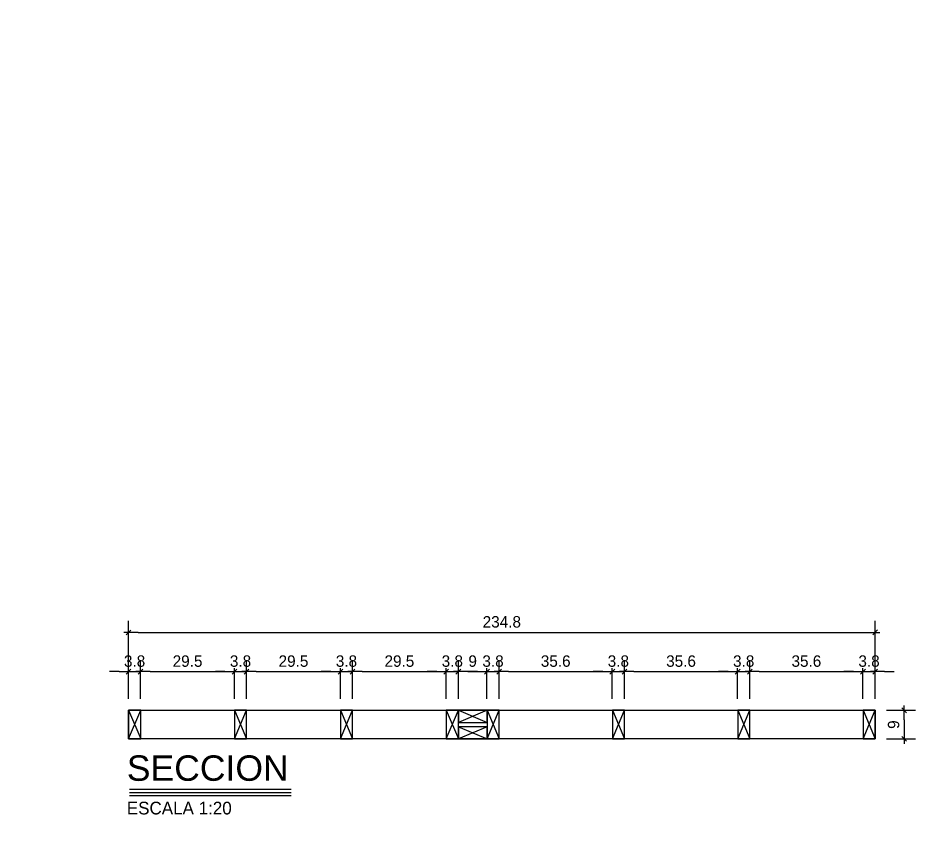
# Model space of a CAD drawing. Header units: millimetres. Extents: x 19458 to 19801, y 4351 to 4752.
# Drawn here: x 19567.521 to 19570.392, y 4507.737 to 4510.311 of the extents above; entities that cross this region are included whole.
import ezdxf
from ezdxf.enums import TextEntityAlignment as Align

# ---------------------------------------------------------------- set-up
doc = ezdxf.new("R2010")
doc.units = ezdxf.units.MM
for name, color, linetype in [('0 @ 0.2', 7, 'Continuous'), ('cotas', 1, 'Continuous'), ('cotas @ 200', 1, 'Continuous'), ('cotas @ 300', 1, 'Continuous'), ('cotas @ 400', 1, 'Continuous'), ('cotas @ 500', 1, 'Continuous'), ('PANELES PARED', 2, 'Continuous'), ('TEXTOS TITULOS @ 0.2', 3, 'Continuous')]:
    doc.layers.add(name, color=color, linetype=linetype)
doc.styles.add('century gothic', font='GOTHIC.TTF')
doc.styles.add('COTAS SMC', font='GOTHIC.TTF')
doc.styles.add('NOTAS', font='GOTHIC.TTF')
doc.styles.add('SMCtitulos', font='sanss___.ttf')
doc.dimstyles.new('ANOTATIVE 100 SMCONSTRUCCIONES', dxfattribs={"dimscale": 0, "dimtxt": 0.18, "dimasz": 0.15, "dimexe": 0.18, "dimexo": 0.09, "dimgap": 0.1, "dimtad": 1, "dimzin": 0, "dimdsep": 46, "dimtxsty": 'century gothic', "dimblk1": 'FLECHA1', "dimblk2": 'FLECHA1', "dimsah": 1, "dimcen": 0.18, "dimdle": 0.075, "dimclrd": 1, "dimclre": 1, "dimclrt": 2, "dimaunit": 1, "dimadec": 0, "dimazin": 0, "dimtfac": 0.75, "dimtix": 1, "dimtmove": 2, "dimatfit": 3, "dimfxl": 0.09, "dimtvp": 1.5, "dimtfill": 1, "dimtolj": 1, "dimtzin": 0, "dimarcsym": 0})
doc.dimstyles.new('ANOTATIVE CM SMCONSTRUCCIONES', dxfattribs={"dimscale": 0, "dimtxt": 0.18, "dimasz": 0.15, "dimexe": 0.18, "dimexo": 0.18, "dimgap": 0.07, "dimtad": 1, "dimdec": 1, "dimlfac": 100, "dimdsep": 46, "dimtxsty": 'century gothic', "dimblk1": 'FLECHA1', "dimblk2": 'FLECHA1', "dimsah": 1, "dimcen": 0.18, "dimdle": 0.075, "dimclrd": 1, "dimclre": 1, "dimclrt": 2, "dimaunit": 1, "dimadec": 0, "dimazin": 2, "dimtfac": 0.75, "dimtdec": 1, "dimtix": 1, "dimtmove": 2, "dimatfit": 3, "dimfxl": 0.09, "dimtvp": 1.5, "dimtfill": 1, "dimtolj": 1, "dimtzin": 0, "dimarcsym": 0})
doc.dimstyles.new('PIES SMCONSTRUCCIONES', dxfattribs={"dimscale": 0, "dimtxt": 0.18, "dimasz": 0.2, "dimexe": 0.18, "dimexo": 0, "dimgap": 0.1, "dimtad": 1, "dimdec": 0, "dimlfac": 39.370079, "dimzin": 0, "dimdsep": 46, "dimlunit": 4, "dimtxsty": 'COTAS SMC', "dimblk1": 'FLECHA1', "dimblk2": 'FLECHA1', "dimsah": 1, "dimcen": 0.2, "dimdle": 0.075, "dimclrd": 1, "dimclre": 1, "dimclrt": 2, "dimaunit": 1, "dimadec": 0, "dimazin": 0, "dimtfac": 0.75, "dimtdec": 0, "dimtix": 1, "dimtmove": 2, "dimatfit": 3, "dimfxl": 0.09, "dimtvp": 1.5, "dimtfill": 1, "dimtolj": 1, "dimtzin": 0, "dimarcsym": 0})

# ---------------------------------------------------------------- blocks, each defined once
blk = doc.blocks.new('FLECHA1')
at = {"color": 4}
blk.add_line((-0.246176, -0.248081), (0.248081, 0.25), dxfattribs=at)
at = {"color": 1}
blk.add_line((-1, 0), (0.496162, 0), dxfattribs=at)
blk = doc.blocks.new('*D1729')
at = {"layer": 'cotas', "color": 1, "lineweight": -2, "transparency": 16777216}
for p, q in [((19614.326, 4625.8448), (19614.326, 4700.8448)), ((19570.9836, 4550.8448), (19524.326, 4550.8448)), ((19614.326, 4548.4298), (19614.326, 4550.8448)), ((19570.5339, 4548.4298), (19524.326, 4548.4298)), ((19614.326, 4473.4298), (19614.326, 4398.4298))]:
    blk.add_line(p, q, dxfattribs=at)
at = {"layer": 'Defpoints', "color": 0, "transparency": 16777216}
for p in [(19614.326, 4550.8448), (19615.9836, 4550.8448), (19615.5339, 4548.4298)]:
    blk.add_point(p, dxfattribs=at)
at = {"layer": 'cotas', "color": 1, "lineweight": -2, "transparency": 16777216, "xscale": 75, "yscale": 75, "zscale": 75}
for p, rotation in [((19614.326, 4550.8448), 270), ((19614.326, 4548.4298), 90)]:
    blk.add_blockref('FLECHA1', p, dxfattribs=dict(at, rotation=rotation))
at = {"layer": 'cotas', "color": 2, "transparency": 16777216, "insert": (19517.3376, 4549.6373), "char_height": 90, "attachment_point": 5, "rotation": 90, "style": 'century gothic', "bg_fill": 3, "box_fill_scale": 1.1, "bg_fill_color": 256, "bg_fill_true_color": 13158600, "bg_fill_transparency": 0}
blk.add_mtext('\\A1;2.42', dxfattribs=at)
blk = doc.blocks.new('*D1758')
at = {"layer": 'cotas', "color": 1, "lineweight": -2, "transparency": 16777216}
for p, q in [((19614.326, 4580.8448), (19614.326, 4610.8448)), ((19597.9836, 4550.8448), (19578.326, 4550.8448)), ((19614.326, 4548.4298), (19614.326, 4550.8448)), ((19597.5339, 4548.4298), (19578.326, 4548.4298)), ((19614.326, 4518.4298), (19614.326, 4488.4298))]:
    blk.add_line(p, q, dxfattribs=at)
at = {"layer": 'Defpoints', "color": 0, "transparency": 16777216}
for p in [(19614.326, 4550.8448), (19615.9836, 4550.8448), (19615.5339, 4548.4298)]:
    blk.add_point(p, dxfattribs=at)
at = {"layer": 'cotas', "color": 1, "lineweight": -2, "transparency": 16777216, "xscale": 30, "yscale": 30, "zscale": 30}
for p, rotation in [((19614.326, 4550.8448), 270), ((19614.326, 4548.4298), 90)]:
    blk.add_blockref('FLECHA1', p, dxfattribs=dict(at, rotation=rotation))
at = {"layer": 'cotas', "color": 2, "transparency": 16777216, "insert": (19575.5307, 4549.6373), "char_height": 36, "attachment_point": 5, "rotation": 90, "style": 'century gothic', "bg_fill": 3, "box_fill_scale": 1.1, "bg_fill_color": 256, "bg_fill_true_color": 13158600, "bg_fill_transparency": 0}
blk.add_mtext('\\A1;2.42', dxfattribs=at)
blk = doc.blocks.new('*D1775')
at = {"layer": 'cotas', "color": 1, "lineweight": -2, "transparency": 16777216}
for p, q in [((19614.326, 4595.8448), (19614.326, 4640.8448)), ((19588.9836, 4550.8448), (19560.326, 4550.8448)), ((19614.326, 4548.4298), (19614.326, 4550.8448)), ((19588.5339, 4548.4298), (19560.326, 4548.4298)), ((19614.326, 4503.4298), (19614.326, 4458.4298))]:
    blk.add_line(p, q, dxfattribs=at)
at = {"layer": 'Defpoints', "color": 0, "transparency": 16777216}
for p in [(19614.326, 4550.8448), (19615.9836, 4550.8448), (19615.5339, 4548.4298)]:
    blk.add_point(p, dxfattribs=at)
at = {"layer": 'cotas', "color": 1, "lineweight": -2, "transparency": 16777216, "xscale": 45, "yscale": 45, "zscale": 45}
for p, rotation in [((19614.326, 4550.8448), 270), ((19614.326, 4548.4298), 90)]:
    blk.add_blockref('FLECHA1', p, dxfattribs=dict(at, rotation=rotation))
at = {"layer": 'cotas', "color": 2, "transparency": 16777216, "insert": (19556.133, 4549.6373), "char_height": 54, "attachment_point": 5, "rotation": 90, "style": 'century gothic', "bg_fill": 3, "box_fill_scale": 1.1, "bg_fill_color": 256, "bg_fill_true_color": 13158600, "bg_fill_transparency": 0}
blk.add_mtext('\\A1;2.42', dxfattribs=at)
blk = doc.blocks.new('*D1781')
at = {"layer": 'cotas', "color": 1, "lineweight": -2, "transparency": 16777216}
for p, q in [((19614.326, 4610.8448), (19614.326, 4670.8448)), ((19579.9836, 4550.8448), (19542.326, 4550.8448)), ((19614.326, 4548.4298), (19614.326, 4550.8448)), ((19579.5339, 4548.4298), (19542.326, 4548.4298)), ((19614.326, 4488.4298), (19614.326, 4428.4298))]:
    blk.add_line(p, q, dxfattribs=at)
at = {"layer": 'Defpoints', "color": 0, "transparency": 16777216}
for p in [(19614.326, 4550.8448), (19615.9836, 4550.8448), (19615.5339, 4548.4298)]:
    blk.add_point(p, dxfattribs=at)
at = {"layer": 'cotas', "color": 1, "lineweight": -2, "transparency": 16777216, "xscale": 60, "yscale": 60, "zscale": 60}
for p, rotation in [((19614.326, 4550.8448), 270), ((19614.326, 4548.4298), 90)]:
    blk.add_blockref('FLECHA1', p, dxfattribs=dict(at, rotation=rotation))
at = {"layer": 'cotas', "color": 2, "transparency": 16777216, "insert": (19536.7353, 4549.6373), "char_height": 72, "attachment_point": 5, "rotation": 90, "style": 'century gothic', "bg_fill": 3, "box_fill_scale": 1.1, "bg_fill_color": 256, "bg_fill_true_color": 13158600, "bg_fill_transparency": 0}
blk.add_mtext('\\A1;2.42', dxfattribs=at)
blk = doc.blocks.new('*D1784')
at = {"layer": 'cotas', "color": 1, "lineweight": -2, "transparency": 16777216}
for p, q in [((19620.0128, 4651.7533), (19620.0128, 4751.7533)), ((19620.4168, 4551.7533), (19530.0128, 4551.7533)), ((19620.0128, 4550.5333), (19620.0128, 4551.7533)), ((19620.4168, 4550.5333), (19530.0128, 4550.5333)), ((19620.0128, 4450.5333), (19620.0128, 4350.5333))]:
    blk.add_line(p, q, dxfattribs=at)
at = {"layer": 'Defpoints', "color": 0, "transparency": 16777216}
for p in [(19620.0128, 4551.7533), (19620.4168, 4551.7533), (19620.4168, 4550.5333)]:
    blk.add_point(p, dxfattribs=at)
at = {"layer": 'cotas', "color": 1, "lineweight": -2, "transparency": 16777216, "xscale": 100, "yscale": 100, "zscale": 100}
for p, rotation in [((19620.0128, 4551.7533), 270), ((19620.0128, 4550.5333), 90)]:
    blk.add_blockref('FLECHA1', p, dxfattribs=dict(at, rotation=rotation))
at = {"layer": 'cotas', "color": 2, "transparency": 16777216, "insert": (19523.8809, 4551.1433), "char_height": 90, "attachment_point": 5, "rotation": 90, "style": 'COTAS SMC', "bg_fill": 3, "box_fill_scale": 1.1, "bg_fill_color": 256, "bg_fill_true_color": 13158600, "bg_fill_transparency": 0}
blk.add_mtext("\\A1;4'", dxfattribs=at)
blk = doc.blocks.new('*D1834')
at = {"layer": 'cotas', "color": 1, "lineweight": -2, "transparency": 16777216}
for p, q in [((19620.0128, 4631.7533), (19620.0128, 4711.7533)), ((19620.4168, 4551.7533), (19548.0128, 4551.7533)), ((19620.0128, 4550.5333), (19620.0128, 4551.7533)), ((19620.4168, 4550.5333), (19548.0128, 4550.5333)), ((19620.0128, 4470.5333), (19620.0128, 4390.5333))]:
    blk.add_line(p, q, dxfattribs=at)
at = {"layer": 'Defpoints', "color": 0, "transparency": 16777216}
for p in [(19620.0128, 4551.7533), (19620.4168, 4551.7533), (19620.4168, 4550.5333)]:
    blk.add_point(p, dxfattribs=at)
at = {"layer": 'cotas', "color": 1, "lineweight": -2, "transparency": 16777216, "xscale": 80, "yscale": 80, "zscale": 80}
for p, rotation in [((19620.0128, 4551.7533), 270), ((19620.0128, 4550.5333), 90)]:
    blk.add_blockref('FLECHA1', p, dxfattribs=dict(at, rotation=rotation))
at = {"layer": 'cotas', "color": 2, "transparency": 16777216, "insert": (19543.1073, 4551.1433), "char_height": 72, "attachment_point": 5, "rotation": 90, "style": 'COTAS SMC', "bg_fill": 3, "box_fill_scale": 1.1, "bg_fill_color": 256, "bg_fill_true_color": 13158600, "bg_fill_transparency": 0}
blk.add_mtext("\\A1;4'", dxfattribs=at)
blk = doc.blocks.new('PZ1')
at = {"layer": 'PANELES PARED'}
for p, q in [((19503.9863, 4507.8495), (19504.0243, 4507.7595)), ((19503.9863, 4507.7595), (19504.0243, 4507.8495))]:
    blk.add_line(p, q, dxfattribs=at)
blk.add_lwpolyline([(19503.9863, 4507.7595), (19504.0243, 4507.7595), (19504.0243, 4507.8495), (19503.9863, 4507.8495)], close=True, dxfattribs=at)
blk = doc.blocks.new('*U14')
at = {"color": 2}
blk.add_line((0, 0.052), (2.541, 0.052), dxfattribs=at)
at = {"color": 250}
blk.add_line((0, 0), (2.541, 0), dxfattribs=at)
at = {"color": 7}
blk.add_line((0, -0.047), (2.541, -0.047), dxfattribs=at)
at = {"color": 0, "linetype": 'ByBlock', "lineweight": -2, "style": 'NOTAS'}
for tag, p in [('1TITLE', (0.027, 1.014)), ('2TITLE', (-0.043, 0.181))]:
    blk.add_attdef(tag, p, '', height=0.3, dxfattribs=at)
blk.add_attdef('SCALE', text='', height=0.18, dxfattribs=at).set_placement((-0.043, -0.148), align=Align.TOP_LEFT)
blk = doc.blocks.new('*D678')
at = {"color": 1, "lineweight": -2, "transparency": 16777216}
for p, q in [((19570.2529, 4508.1344), (19570.3442, 4508.1344)), ((19570.3082, 4508.1044), (19570.3082, 4508.0744)), ((19570.2529, 4508.0444), (19570.3442, 4508.0444))]:
    blk.add_line(p, q, dxfattribs=at)
at = {"layer": 'Defpoints', "color": 0, "transparency": 16777216}
for p in [(19570.2169, 4508.1344), (19570.2169, 4508.0444), (19570.3082, 4508.0444)]:
    blk.add_point(p, dxfattribs=at)
at = {"color": 1, "lineweight": -2, "transparency": 16777216, "xscale": 0.03, "yscale": 0.03, "zscale": 0.03}
for p, rotation in [((19570.3082, 4508.1344), 90), ((19570.3082, 4508.0444), 270)]:
    blk.add_blockref('FLECHA1', p, dxfattribs=dict(at, rotation=rotation))
at = {"color": 2, "transparency": 16777216, "insert": (19570.2753, 4508.0894), "char_height": 0.036, "attachment_point": 5, "rotation": 90, "style": 'century gothic', "bg_fill": 3, "box_fill_scale": 1.1, "bg_fill_color": 256, "bg_fill_true_color": 13158600, "bg_fill_transparency": 0}
blk.add_mtext('\\A1;9', dxfattribs=at)
blk = doc.blocks.new('*D679')
at = {"color": 1, "lineweight": -2, "transparency": 16777216}
for p, q in [((19567.8685, 4508.1704), (19567.8685, 4508.2921)), ((19567.9065, 4508.1704), (19567.9065, 4508.2921)), ((19567.8385, 4508.2561), (19567.8085, 4508.2561)), ((19567.8685, 4508.2561), (19567.9065, 4508.2561)), ((19567.9365, 4508.2561), (19567.9665, 4508.2561))]:
    blk.add_line(p, q, dxfattribs=at)
at = {"layer": 'Defpoints', "color": 0, "transparency": 16777216}
for p in [(19567.8685, 4508.1344), (19567.9065, 4508.1344)]:
    blk.add_point(p, dxfattribs=at)
at = {"color": 1, "lineweight": -2, "transparency": 16777216, "xscale": 0.03, "yscale": 0.03, "zscale": 0.03}
blk.add_blockref('FLECHA1', (19567.8685, 4508.2561), dxfattribs=at)
at = {"color": 1, "lineweight": -2, "transparency": 16777216, "xscale": 0.03, "yscale": 0.03, "zscale": 0.03, "rotation": 180}
blk.add_blockref('FLECHA1', (19567.9065, 4508.2561), dxfattribs=at)
at = {"color": 2, "transparency": 16777216, "insert": (19567.8875, 4508.289), "char_height": 0.036, "attachment_point": 5, "style": 'century gothic', "bg_fill": 3, "box_fill_scale": 1.1, "bg_fill_color": 256, "bg_fill_true_color": 13158600, "bg_fill_transparency": 0}
blk.add_mtext('\\A1;3.8', dxfattribs=at)
at = {"layer": 'Defpoints', "color": 0, "transparency": 16777216}
blk.add_point((19567.9065, 4508.2561), dxfattribs=at)
blk = doc.blocks.new('*D680')
at = {"color": 1, "lineweight": -2, "transparency": 16777216}
for p, q in [((19567.9065, 4508.1704), (19567.9065, 4508.2921)), ((19568.2017, 4508.1704), (19568.2017, 4508.2921)), ((19567.9365, 4508.2561), (19568.1717, 4508.2561))]:
    blk.add_line(p, q, dxfattribs=at)
at = {"layer": 'Defpoints', "color": 0, "transparency": 16777216}
for p in [(19568.2017, 4508.2561), (19567.9065, 4508.1344), (19568.2017, 4508.1344)]:
    blk.add_point(p, dxfattribs=at)
at = {"color": 1, "lineweight": -2, "transparency": 16777216, "xscale": 0.03, "yscale": 0.03, "zscale": 0.03, "rotation": 180}
blk.add_blockref('FLECHA1', (19567.9065, 4508.2561), dxfattribs=at)
at = {"color": 1, "lineweight": -2, "transparency": 16777216, "xscale": 0.03, "yscale": 0.03, "zscale": 0.03}
blk.add_blockref('FLECHA1', (19568.2017, 4508.2561), dxfattribs=at)
at = {"color": 2, "transparency": 16777216, "insert": (19568.0541, 4508.289), "char_height": 0.036, "attachment_point": 5, "style": 'century gothic', "bg_fill": 3, "box_fill_scale": 1.1, "bg_fill_color": 256, "bg_fill_true_color": 13158600, "bg_fill_transparency": 0}
blk.add_mtext('\\A1;29.5', dxfattribs=at)
blk = doc.blocks.new('*D681')
at = {"color": 1, "lineweight": -2, "transparency": 16777216}
for p, q in [((19568.2017, 4508.1704), (19568.2017, 4508.2921)), ((19568.2397, 4508.1704), (19568.2397, 4508.2921)), ((19568.1717, 4508.2561), (19568.1417, 4508.2561)), ((19568.2017, 4508.2561), (19568.2397, 4508.2561)), ((19568.2697, 4508.2561), (19568.2997, 4508.2561))]:
    blk.add_line(p, q, dxfattribs=at)
at = {"layer": 'Defpoints', "color": 0, "transparency": 16777216}
for p in [(19568.2017, 4508.1344), (19568.2397, 4508.1344)]:
    blk.add_point(p, dxfattribs=at)
at = {"color": 1, "lineweight": -2, "transparency": 16777216, "xscale": 0.03, "yscale": 0.03, "zscale": 0.03}
blk.add_blockref('FLECHA1', (19568.2017, 4508.2561), dxfattribs=at)
at = {"color": 1, "lineweight": -2, "transparency": 16777216, "xscale": 0.03, "yscale": 0.03, "zscale": 0.03, "rotation": 180}
blk.add_blockref('FLECHA1', (19568.2397, 4508.2561), dxfattribs=at)
at = {"color": 2, "transparency": 16777216, "insert": (19568.2207, 4508.289), "char_height": 0.036, "attachment_point": 5, "style": 'century gothic', "bg_fill": 3, "box_fill_scale": 1.1, "bg_fill_color": 256, "bg_fill_true_color": 13158600, "bg_fill_transparency": 0}
blk.add_mtext('\\A1;3.8', dxfattribs=at)
at = {"layer": 'Defpoints', "color": 0, "transparency": 16777216}
blk.add_point((19568.2397, 4508.2561), dxfattribs=at)
blk = doc.blocks.new('*D682')
at = {"color": 1, "lineweight": -2, "transparency": 16777216}
for p, q in [((19568.2397, 4508.1704), (19568.2397, 4508.2921)), ((19568.5349, 4508.1704), (19568.5349, 4508.2921)), ((19568.2697, 4508.2561), (19568.5049, 4508.2561))]:
    blk.add_line(p, q, dxfattribs=at)
at = {"layer": 'Defpoints', "color": 0, "transparency": 16777216}
for p in [(19568.5349, 4508.2561), (19568.2397, 4508.1344), (19568.5349, 4508.1344)]:
    blk.add_point(p, dxfattribs=at)
at = {"color": 1, "lineweight": -2, "transparency": 16777216, "xscale": 0.03, "yscale": 0.03, "zscale": 0.03, "rotation": 180}
blk.add_blockref('FLECHA1', (19568.2397, 4508.2561), dxfattribs=at)
at = {"color": 1, "lineweight": -2, "transparency": 16777216, "xscale": 0.03, "yscale": 0.03, "zscale": 0.03}
blk.add_blockref('FLECHA1', (19568.5349, 4508.2561), dxfattribs=at)
at = {"color": 2, "transparency": 16777216, "insert": (19568.3873, 4508.289), "char_height": 0.036, "attachment_point": 5, "style": 'century gothic', "bg_fill": 3, "box_fill_scale": 1.1, "bg_fill_color": 256, "bg_fill_true_color": 13158600, "bg_fill_transparency": 0}
blk.add_mtext('\\A1;29.5', dxfattribs=at)
blk = doc.blocks.new('*D683')
at = {"color": 1, "lineweight": -2, "transparency": 16777216}
for p, q in [((19568.5349, 4508.1704), (19568.5349, 4508.2921)), ((19568.5729, 4508.1704), (19568.5729, 4508.2921)), ((19568.5049, 4508.2561), (19568.4749, 4508.2561)), ((19568.5349, 4508.2561), (19568.5729, 4508.2561)), ((19568.6029, 4508.2561), (19568.6329, 4508.2561))]:
    blk.add_line(p, q, dxfattribs=at)
at = {"layer": 'Defpoints', "color": 0, "transparency": 16777216}
for p in [(19568.5349, 4508.1344), (19568.5729, 4508.1344)]:
    blk.add_point(p, dxfattribs=at)
at = {"color": 1, "lineweight": -2, "transparency": 16777216, "xscale": 0.03, "yscale": 0.03, "zscale": 0.03}
blk.add_blockref('FLECHA1', (19568.5349, 4508.2561), dxfattribs=at)
at = {"color": 1, "lineweight": -2, "transparency": 16777216, "xscale": 0.03, "yscale": 0.03, "zscale": 0.03, "rotation": 180}
blk.add_blockref('FLECHA1', (19568.5729, 4508.2561), dxfattribs=at)
at = {"color": 2, "transparency": 16777216, "insert": (19568.5539, 4508.289), "char_height": 0.036, "attachment_point": 5, "style": 'century gothic', "bg_fill": 3, "box_fill_scale": 1.1, "bg_fill_color": 256, "bg_fill_true_color": 13158600, "bg_fill_transparency": 0}
blk.add_mtext('\\A1;3.8', dxfattribs=at)
at = {"layer": 'Defpoints', "color": 0, "transparency": 16777216}
blk.add_point((19568.5729, 4508.2561), dxfattribs=at)
blk = doc.blocks.new('*D684')
at = {"color": 1, "lineweight": -2, "transparency": 16777216}
for p, q in [((19568.5729, 4508.1704), (19568.5729, 4508.2921)), ((19568.868, 4508.1704), (19568.868, 4508.2921)), ((19568.6029, 4508.2561), (19568.838, 4508.2561))]:
    blk.add_line(p, q, dxfattribs=at)
at = {"layer": 'Defpoints', "color": 0, "transparency": 16777216}
for p in [(19568.868, 4508.2561), (19568.5729, 4508.1344), (19568.868, 4508.1344)]:
    blk.add_point(p, dxfattribs=at)
at = {"color": 1, "lineweight": -2, "transparency": 16777216, "xscale": 0.03, "yscale": 0.03, "zscale": 0.03, "rotation": 180}
blk.add_blockref('FLECHA1', (19568.5729, 4508.2561), dxfattribs=at)
at = {"color": 1, "lineweight": -2, "transparency": 16777216, "xscale": 0.03, "yscale": 0.03, "zscale": 0.03}
blk.add_blockref('FLECHA1', (19568.868, 4508.2561), dxfattribs=at)
at = {"color": 2, "transparency": 16777216, "insert": (19568.7205, 4508.289), "char_height": 0.036, "attachment_point": 5, "style": 'century gothic', "bg_fill": 3, "box_fill_scale": 1.1, "bg_fill_color": 256, "bg_fill_true_color": 13158600, "bg_fill_transparency": 0}
blk.add_mtext('\\A1;29.5', dxfattribs=at)
blk = doc.blocks.new('*D685')
at = {"color": 1, "lineweight": -2, "transparency": 16777216}
for p, q in [((19568.868, 4508.1704), (19568.868, 4508.2921)), ((19568.906, 4508.1704), (19568.906, 4508.2921)), ((19568.838, 4508.2561), (19568.808, 4508.2561)), ((19568.868, 4508.2561), (19568.906, 4508.2561)), ((19568.936, 4508.2561), (19568.966, 4508.2561))]:
    blk.add_line(p, q, dxfattribs=at)
at = {"layer": 'Defpoints', "color": 0, "transparency": 16777216}
for p in [(19568.868, 4508.1344), (19568.906, 4508.1344)]:
    blk.add_point(p, dxfattribs=at)
at = {"color": 1, "lineweight": -2, "transparency": 16777216, "xscale": 0.03, "yscale": 0.03, "zscale": 0.03}
blk.add_blockref('FLECHA1', (19568.868, 4508.2561), dxfattribs=at)
at = {"color": 1, "lineweight": -2, "transparency": 16777216, "xscale": 0.03, "yscale": 0.03, "zscale": 0.03, "rotation": 180}
blk.add_blockref('FLECHA1', (19568.906, 4508.2561), dxfattribs=at)
at = {"color": 2, "transparency": 16777216, "insert": (19568.887, 4508.289), "char_height": 0.036, "attachment_point": 5, "style": 'century gothic', "bg_fill": 3, "box_fill_scale": 1.1, "bg_fill_color": 256, "bg_fill_true_color": 13158600, "bg_fill_transparency": 0}
blk.add_mtext('\\A1;3.8', dxfattribs=at)
at = {"layer": 'Defpoints', "color": 0, "transparency": 16777216}
blk.add_point((19568.906, 4508.2561), dxfattribs=at)
blk = doc.blocks.new('*D686')
at = {"color": 1, "lineweight": -2, "transparency": 16777216}
for p, q in [((19568.906, 4508.1704), (19568.906, 4508.2921)), ((19568.996, 4508.1704), (19568.996, 4508.2921)), ((19568.936, 4508.2561), (19568.966, 4508.2561))]:
    blk.add_line(p, q, dxfattribs=at)
at = {"layer": 'Defpoints', "color": 0, "transparency": 16777216}
for p in [(19568.996, 4508.2561), (19568.906, 4508.1344), (19568.996, 4508.1344)]:
    blk.add_point(p, dxfattribs=at)
at = {"color": 1, "lineweight": -2, "transparency": 16777216, "xscale": 0.03, "yscale": 0.03, "zscale": 0.03, "rotation": 180}
blk.add_blockref('FLECHA1', (19568.906, 4508.2561), dxfattribs=at)
at = {"color": 1, "lineweight": -2, "transparency": 16777216, "xscale": 0.03, "yscale": 0.03, "zscale": 0.03}
blk.add_blockref('FLECHA1', (19568.996, 4508.2561), dxfattribs=at)
at = {"color": 2, "transparency": 16777216, "insert": (19568.951, 4508.289), "char_height": 0.036, "attachment_point": 5, "style": 'century gothic', "bg_fill": 3, "box_fill_scale": 1.1, "bg_fill_color": 256, "bg_fill_true_color": 13158600, "bg_fill_transparency": 0}
blk.add_mtext('\\A1;9', dxfattribs=at)
blk = doc.blocks.new('*D687')
at = {"color": 1, "lineweight": -2, "transparency": 16777216}
for p, q in [((19568.996, 4508.1704), (19568.996, 4508.2921)), ((19569.034, 4508.1704), (19569.034, 4508.2921)), ((19568.966, 4508.2561), (19568.936, 4508.2561)), ((19568.996, 4508.2561), (19569.034, 4508.2561)), ((19569.064, 4508.2561), (19569.094, 4508.2561))]:
    blk.add_line(p, q, dxfattribs=at)
at = {"layer": 'Defpoints', "color": 0, "transparency": 16777216}
for p in [(19568.996, 4508.1344), (19569.034, 4508.1344)]:
    blk.add_point(p, dxfattribs=at)
at = {"color": 1, "lineweight": -2, "transparency": 16777216, "xscale": 0.03, "yscale": 0.03, "zscale": 0.03}
blk.add_blockref('FLECHA1', (19568.996, 4508.2561), dxfattribs=at)
at = {"color": 1, "lineweight": -2, "transparency": 16777216, "xscale": 0.03, "yscale": 0.03, "zscale": 0.03, "rotation": 180}
blk.add_blockref('FLECHA1', (19569.034, 4508.2561), dxfattribs=at)
at = {"color": 2, "transparency": 16777216, "insert": (19569.015, 4508.289), "char_height": 0.036, "attachment_point": 5, "style": 'century gothic', "bg_fill": 3, "box_fill_scale": 1.1, "bg_fill_color": 256, "bg_fill_true_color": 13158600, "bg_fill_transparency": 0}
blk.add_mtext('\\A1;3.8', dxfattribs=at)
at = {"layer": 'Defpoints', "color": 0, "transparency": 16777216}
blk.add_point((19569.034, 4508.2561), dxfattribs=at)
blk = doc.blocks.new('*D688')
at = {"color": 1, "lineweight": -2, "transparency": 16777216}
for p, q in [((19569.034, 4508.1704), (19569.034, 4508.2921)), ((19569.3903, 4508.1704), (19569.3903, 4508.2921)), ((19569.064, 4508.2561), (19569.3603, 4508.2561))]:
    blk.add_line(p, q, dxfattribs=at)
at = {"layer": 'Defpoints', "color": 0, "transparency": 16777216}
for p in [(19569.3903, 4508.2561), (19569.034, 4508.1344), (19569.3903, 4508.1344)]:
    blk.add_point(p, dxfattribs=at)
at = {"color": 1, "lineweight": -2, "transparency": 16777216, "xscale": 0.03, "yscale": 0.03, "zscale": 0.03, "rotation": 180}
blk.add_blockref('FLECHA1', (19569.034, 4508.2561), dxfattribs=at)
at = {"color": 1, "lineweight": -2, "transparency": 16777216, "xscale": 0.03, "yscale": 0.03, "zscale": 0.03}
blk.add_blockref('FLECHA1', (19569.3903, 4508.2561), dxfattribs=at)
at = {"color": 2, "transparency": 16777216, "insert": (19569.2122, 4508.289), "char_height": 0.036, "attachment_point": 5, "style": 'century gothic', "bg_fill": 3, "box_fill_scale": 1.1, "bg_fill_color": 256, "bg_fill_true_color": 13158600, "bg_fill_transparency": 0}
blk.add_mtext('\\A1;35.6', dxfattribs=at)
blk = doc.blocks.new('*D689')
at = {"color": 1, "lineweight": -2, "transparency": 16777216}
for p, q in [((19569.3903, 4508.1704), (19569.3903, 4508.2921)), ((19569.4283, 4508.1704), (19569.4283, 4508.2921)), ((19569.3603, 4508.2561), (19569.3303, 4508.2561)), ((19569.3903, 4508.2561), (19569.4283, 4508.2561)), ((19569.4583, 4508.2561), (19569.4883, 4508.2561))]:
    blk.add_line(p, q, dxfattribs=at)
at = {"layer": 'Defpoints', "color": 0, "transparency": 16777216}
for p in [(19569.3903, 4508.1344), (19569.4283, 4508.1344)]:
    blk.add_point(p, dxfattribs=at)
at = {"color": 1, "lineweight": -2, "transparency": 16777216, "xscale": 0.03, "yscale": 0.03, "zscale": 0.03}
blk.add_blockref('FLECHA1', (19569.3903, 4508.2561), dxfattribs=at)
at = {"color": 1, "lineweight": -2, "transparency": 16777216, "xscale": 0.03, "yscale": 0.03, "zscale": 0.03, "rotation": 180}
blk.add_blockref('FLECHA1', (19569.4283, 4508.2561), dxfattribs=at)
at = {"color": 2, "transparency": 16777216, "insert": (19569.4093, 4508.289), "char_height": 0.036, "attachment_point": 5, "style": 'century gothic', "bg_fill": 3, "box_fill_scale": 1.1, "bg_fill_color": 256, "bg_fill_true_color": 13158600, "bg_fill_transparency": 0}
blk.add_mtext('\\A1;3.8', dxfattribs=at)
at = {"layer": 'Defpoints', "color": 0, "transparency": 16777216}
blk.add_point((19569.4283, 4508.2561), dxfattribs=at)
blk = doc.blocks.new('*D690')
at = {"color": 1, "lineweight": -2, "transparency": 16777216}
for p, q in [((19569.4283, 4508.1704), (19569.4283, 4508.2921)), ((19569.7846, 4508.1704), (19569.7846, 4508.2921)), ((19569.4583, 4508.2561), (19569.7546, 4508.2561))]:
    blk.add_line(p, q, dxfattribs=at)
at = {"layer": 'Defpoints', "color": 0, "transparency": 16777216}
for p in [(19569.7846, 4508.2561), (19569.4283, 4508.1344), (19569.7846, 4508.1344)]:
    blk.add_point(p, dxfattribs=at)
at = {"color": 1, "lineweight": -2, "transparency": 16777216, "xscale": 0.03, "yscale": 0.03, "zscale": 0.03, "rotation": 180}
blk.add_blockref('FLECHA1', (19569.4283, 4508.2561), dxfattribs=at)
at = {"color": 1, "lineweight": -2, "transparency": 16777216, "xscale": 0.03, "yscale": 0.03, "zscale": 0.03}
blk.add_blockref('FLECHA1', (19569.7846, 4508.2561), dxfattribs=at)
at = {"color": 2, "transparency": 16777216, "insert": (19569.6065, 4508.289), "char_height": 0.036, "attachment_point": 5, "style": 'century gothic', "bg_fill": 3, "box_fill_scale": 1.1, "bg_fill_color": 256, "bg_fill_true_color": 13158600, "bg_fill_transparency": 0}
blk.add_mtext('\\A1;35.6', dxfattribs=at)
blk = doc.blocks.new('*D691')
at = {"color": 1, "lineweight": -2, "transparency": 16777216}
for p, q in [((19569.7846, 4508.1704), (19569.7846, 4508.2921)), ((19569.8226, 4508.1704), (19569.8226, 4508.2921)), ((19569.7546, 4508.2561), (19569.7246, 4508.2561)), ((19569.7846, 4508.2561), (19569.8226, 4508.2561)), ((19569.8526, 4508.2561), (19569.8826, 4508.2561))]:
    blk.add_line(p, q, dxfattribs=at)
at = {"layer": 'Defpoints', "color": 0, "transparency": 16777216}
for p in [(19569.7846, 4508.1344), (19569.8226, 4508.1344)]:
    blk.add_point(p, dxfattribs=at)
at = {"color": 1, "lineweight": -2, "transparency": 16777216, "xscale": 0.03, "yscale": 0.03, "zscale": 0.03}
blk.add_blockref('FLECHA1', (19569.7846, 4508.2561), dxfattribs=at)
at = {"color": 1, "lineweight": -2, "transparency": 16777216, "xscale": 0.03, "yscale": 0.03, "zscale": 0.03, "rotation": 180}
blk.add_blockref('FLECHA1', (19569.8226, 4508.2561), dxfattribs=at)
at = {"color": 2, "transparency": 16777216, "insert": (19569.8036, 4508.289), "char_height": 0.036, "attachment_point": 5, "style": 'century gothic', "bg_fill": 3, "box_fill_scale": 1.1, "bg_fill_color": 256, "bg_fill_true_color": 13158600, "bg_fill_transparency": 0}
blk.add_mtext('\\A1;3.8', dxfattribs=at)
at = {"layer": 'Defpoints', "color": 0, "transparency": 16777216}
blk.add_point((19569.8226, 4508.2561), dxfattribs=at)
blk = doc.blocks.new('*D692')
at = {"color": 1, "lineweight": -2, "transparency": 16777216}
for p, q in [((19569.8226, 4508.1704), (19569.8226, 4508.2921)), ((19570.1789, 4508.1704), (19570.1789, 4508.2921)), ((19569.8526, 4508.2561), (19570.1489, 4508.2561))]:
    blk.add_line(p, q, dxfattribs=at)
at = {"layer": 'Defpoints', "color": 0, "transparency": 16777216}
for p in [(19570.1789, 4508.2561), (19569.8226, 4508.1344), (19570.1789, 4508.1344)]:
    blk.add_point(p, dxfattribs=at)
at = {"color": 1, "lineweight": -2, "transparency": 16777216, "xscale": 0.03, "yscale": 0.03, "zscale": 0.03, "rotation": 180}
blk.add_blockref('FLECHA1', (19569.8226, 4508.2561), dxfattribs=at)
at = {"color": 1, "lineweight": -2, "transparency": 16777216, "xscale": 0.03, "yscale": 0.03, "zscale": 0.03}
blk.add_blockref('FLECHA1', (19570.1789, 4508.2561), dxfattribs=at)
at = {"color": 2, "transparency": 16777216, "insert": (19570.0008, 4508.289), "char_height": 0.036, "attachment_point": 5, "style": 'century gothic', "bg_fill": 3, "box_fill_scale": 1.1, "bg_fill_color": 256, "bg_fill_true_color": 13158600, "bg_fill_transparency": 0}
blk.add_mtext('\\A1;35.6', dxfattribs=at)
blk = doc.blocks.new('*D693')
at = {"color": 1, "lineweight": -2, "transparency": 16777216}
for p, q in [((19570.1789, 4508.1704), (19570.1789, 4508.2921)), ((19570.2169, 4508.1704), (19570.2169, 4508.2921)), ((19570.1489, 4508.2561), (19570.1189, 4508.2561)), ((19570.1789, 4508.2561), (19570.2169, 4508.2561)), ((19570.2469, 4508.2561), (19570.2769, 4508.2561))]:
    blk.add_line(p, q, dxfattribs=at)
at = {"layer": 'Defpoints', "color": 0, "transparency": 16777216}
for p in [(19570.1789, 4508.1344), (19570.2169, 4508.1344)]:
    blk.add_point(p, dxfattribs=at)
at = {"color": 1, "lineweight": -2, "transparency": 16777216, "xscale": 0.03, "yscale": 0.03, "zscale": 0.03}
blk.add_blockref('FLECHA1', (19570.1789, 4508.2561), dxfattribs=at)
at = {"color": 1, "lineweight": -2, "transparency": 16777216, "xscale": 0.03, "yscale": 0.03, "zscale": 0.03, "rotation": 180}
blk.add_blockref('FLECHA1', (19570.2169, 4508.2561), dxfattribs=at)
at = {"color": 2, "transparency": 16777216, "insert": (19570.1979, 4508.289), "char_height": 0.036, "attachment_point": 5, "style": 'century gothic', "bg_fill": 3, "box_fill_scale": 1.1, "bg_fill_color": 256, "bg_fill_true_color": 13158600, "bg_fill_transparency": 0}
blk.add_mtext('\\A1;3.8', dxfattribs=at)
at = {"layer": 'Defpoints', "color": 0, "transparency": 16777216}
blk.add_point((19570.2169, 4508.2561), dxfattribs=at)
blk = doc.blocks.new('*D694')
at = {"color": 1, "lineweight": -2, "transparency": 16777216}
for p, q in [((19567.8685, 4508.1704), (19567.8685, 4508.4156)), ((19570.2169, 4508.1704), (19570.2169, 4508.4156)), ((19567.8985, 4508.3796), (19570.1869, 4508.3796))]:
    blk.add_line(p, q, dxfattribs=at)
at = {"layer": 'Defpoints', "color": 0, "transparency": 16777216}
for p in [(19570.2169, 4508.3796), (19567.8685, 4508.1344), (19570.2169, 4508.1344)]:
    blk.add_point(p, dxfattribs=at)
at = {"color": 1, "lineweight": -2, "transparency": 16777216, "xscale": 0.03, "yscale": 0.03, "zscale": 0.03, "rotation": 180}
blk.add_blockref('FLECHA1', (19567.8685, 4508.3796), dxfattribs=at)
at = {"color": 1, "lineweight": -2, "transparency": 16777216, "xscale": 0.03, "yscale": 0.03, "zscale": 0.03}
blk.add_blockref('FLECHA1', (19570.2169, 4508.3796), dxfattribs=at)
at = {"color": 2, "transparency": 16777216, "insert": (19569.0427, 4508.4125), "char_height": 0.036, "attachment_point": 5, "style": 'century gothic', "bg_fill": 3, "box_fill_scale": 1.1, "bg_fill_color": 256, "bg_fill_true_color": 13158600, "bg_fill_transparency": 0}
blk.add_mtext('\\A1;234.8', dxfattribs=at)
blk = doc.blocks.new('*U1906')
at = {"layer": 'cotas @ 500'}
dim = blk.add_linear_dim(base=(19614.3260382735, 4550.8448237801), p1=(19615.5338597089, 4548.4298237801), p2=(19615.9836080801, 4550.8448237801), angle=90, dimstyle='ANOTATIVE 100 SMCONSTRUCCIONES', override={"dimscale": 500, "dimtix": 1, "dimtofl": 1, "dimtmove": 1, "dimatfit": 1}, dxfattribs=at)
dim.commit()
dim.dimension.update_dxf_attribs({"geometry": '*D1729', "text_midpoint": (19517.3375950376, 4549.6373237801)})
at = {"layer": 'cotas @ 200'}
dim = blk.add_linear_dim(base=(19614.3260382735, 4550.8448237801), p1=(19615.5338597089, 4548.4298237801), p2=(19615.9836080801, 4550.8448237801), angle=90, dimstyle='ANOTATIVE 100 SMCONSTRUCCIONES', override={"dimscale": 200, "dimtix": 1, "dimtofl": 1, "dimtmove": 1, "dimatfit": 1}, dxfattribs=at)
dim.commit()
dim.dimension.update_dxf_attribs({"geometry": '*D1758', "text_midpoint": (19575.5306609792, 4549.6373237801)})
at = {"layer": 'cotas @ 300'}
dim = blk.add_linear_dim(base=(19614.3260382735, 4550.8448237801), p1=(19615.5338597089, 4548.4298237801), p2=(19615.9836080801, 4550.8448237801), angle=90, dimstyle='ANOTATIVE 100 SMCONSTRUCCIONES', override={"dimscale": 300, "dimtix": 1, "dimtofl": 1, "dimtmove": 1, "dimatfit": 1}, dxfattribs=at)
dim.commit()
dim.dimension.update_dxf_attribs({"geometry": '*D1775', "text_midpoint": (19556.132972332, 4549.6373237801)})
at = {"layer": 'cotas @ 400'}
dim = blk.add_linear_dim(base=(19614.3260382735, 4550.8448237801), p1=(19615.5338597089, 4548.4298237801), p2=(19615.9836080801, 4550.8448237801), angle=90, dimstyle='ANOTATIVE 100 SMCONSTRUCCIONES', override={"dimscale": 400, "dimtix": 1, "dimtofl": 1, "dimtmove": 1, "dimatfit": 1}, dxfattribs=at)
dim.commit()
dim.dimension.update_dxf_attribs({"geometry": '*D1781', "text_midpoint": (19536.7352836848, 4549.6373237801)})
blk = doc.blocks.new('*U1908')
at = {"layer": 'cotas @ 500'}
dim = blk.add_linear_dim(base=(19620.0128, 4551.7533), p1=(19620.4168, 4550.5333), p2=(19620.4168, 4551.7533), angle=90, dimstyle='PIES SMCONSTRUCCIONES', override={"dimscale": 500, "dimtix": 1, "dimtofl": 1, "dimtmove": 2, "dimatfit": 3}, dxfattribs=at)
dim.commit()
dim.dimension.update_dxf_attribs({"geometry": '*D1784', "text_midpoint": (19523.8809, 4551.1433)})
at = {"layer": 'cotas @ 400'}
dim = blk.add_linear_dim(base=(19620.0128, 4551.7533), p1=(19620.4168, 4550.5333), p2=(19620.4168, 4551.7533), angle=90, dimstyle='PIES SMCONSTRUCCIONES', override={"dimscale": 400, "dimtix": 1, "dimtofl": 1, "dimtmove": 2, "dimatfit": 3}, dxfattribs=at)
dim.commit()
dim.dimension.update_dxf_attribs({"geometry": '*D1834', "text_midpoint": (19543.1073, 4551.1433)})

msp = doc.modelspace()

# ---------------------------------------------------------------- block references
at = {"layer": 'cotas'}
msp.add_blockref('*U1906', (0, 0), dxfattribs=at)

# ---------------------------------------------------------------- next in the draw order: block references
msp.add_blockref('*U1908', (0, 0), dxfattribs=at)

# ---------------------------------------------------------------- next in the draw order: linework, layer by layer
at = {"layer": 'PANELES PARED'}
msp.add_lwpolyline([(19567.8685, 4508.1344), (19570.2169, 4508.1344), (19570.2169, 4508.0444), (19567.8685, 4508.0444)], close=True, dxfattribs=at)

# ---------------------------------------------------------------- next in the draw order: block references
for p in [(63.8823, 0.2849), (64.2154, 0.2849), (64.5486, 0.2849), (64.8818, 0.2849), (65.0098, 0.2849), (65.4041, 0.2849), (65.7984, 0.2849)]:
    msp.add_blockref('PZ1', p)
at = {"rotation": 270}
for p in [(15061.1466, 24012.1207), (15061.1466, 24012.0687)]:
    msp.add_blockref('PZ1', p, dxfattribs=at)
at = {"layer": 'TEXTOS TITULOS @ 0.2'}
ref = msp.add_blockref('*U14', (19567.8716, 4507.8764), dxfattribs=dict(at, xscale=0.2, yscale=0.2, zscale=0.2))
ref.add_attrib('2TITLE', 'SECCION', (19567.863, 4507.9127), dxfattribs={"layer": '0', "color": 0, "linetype": 'ByBlock', "lineweight": -2, "height": 0.08, "style": 'SMCtitulos'})
ref.add_attrib('SCALE', 'ESCALA 1:20', dxfattribs={"layer": '0', "color": 0, "linetype": 'ByBlock', "lineweight": -2, "height": 0.04, "style": 'NOTAS'}).set_placement((19567.863, 4507.8469), align=Align.TOP_LEFT)

# ---------------------------------------------------------------- next in the draw order: dimensions: what is measured, and where the dimension line sits
at = {"layer": '0 @ 0.2'}
dim = msp.add_linear_dim(base=(19567.9065, 4508.2561), p1=(19567.8685, 4508.1344), p2=(19567.9065, 4508.1344), dimstyle='ANOTATIVE CM SMCONSTRUCCIONES', override={"dimscale": 0.2, "dimtix": 1, "dimtofl": 1, "dimtmove": 2, "dimatfit": 3}, dxfattribs=at)
dim.commit()
dim.dimension.update_dxf_attribs({"geometry": '*D679', "text_midpoint": (19567.8875, 4508.289)})
dim = msp.add_linear_dim(base=(19570.3082, 4508.0444), p1=(19570.2169, 4508.1344), p2=(19570.2169, 4508.0444), angle=90, dimstyle='ANOTATIVE CM SMCONSTRUCCIONES', override={"dimscale": 0.2, "dimtix": 1, "dimtofl": 1, "dimtmove": 2, "dimatfit": 3}, dxfattribs=at)
dim.commit()
dim.dimension.update_dxf_attribs({"geometry": '*D678', "text_midpoint": (19570.2753, 4508.0894)})

# ---------------------------------------------------------------- next in the draw order: block references
msp.add_blockref('PZ1', (66.1927, 0.2849))

# ---------------------------------------------------------------- next in the draw order: dimensions: what is measured, and where the dimension line sits
dim = msp.add_linear_dim(base=(19568.2017, 4508.2561), p1=(19567.9065, 4508.1344), p2=(19568.2017, 4508.1344), dimstyle='ANOTATIVE CM SMCONSTRUCCIONES', override={"dimscale": 0.2, "dimtix": 1, "dimtofl": 1, "dimtmove": 2, "dimatfit": 3}, dxfattribs=at)
dim.commit()
dim.dimension.update_dxf_attribs({"geometry": '*D680', "text_midpoint": (19568.0541, 4508.289)})

# ---------------------------------------------------------------- next in the draw order: dimensions: what is measured, and where the dimension line sits
dim = msp.add_linear_dim(base=(19568.2397, 4508.2561), p1=(19568.2017, 4508.1344), p2=(19568.2397, 4508.1344), dimstyle='ANOTATIVE CM SMCONSTRUCCIONES', override={"dimscale": 0.2, "dimtix": 1, "dimtofl": 1, "dimtmove": 2, "dimatfit": 3}, dxfattribs=at)
dim.commit()
dim.dimension.update_dxf_attribs({"geometry": '*D681', "text_midpoint": (19568.2207, 4508.289)})

# ---------------------------------------------------------------- next in the draw order: dimensions: what is measured, and where the dimension line sits
dim = msp.add_linear_dim(base=(19568.5349, 4508.2561), p1=(19568.2397, 4508.1344), p2=(19568.5349, 4508.1344), dimstyle='ANOTATIVE CM SMCONSTRUCCIONES', override={"dimscale": 0.2, "dimtix": 1, "dimtofl": 1, "dimtmove": 2, "dimatfit": 3}, dxfattribs=at)
dim.commit()
dim.dimension.update_dxf_attribs({"geometry": '*D682', "text_midpoint": (19568.3873, 4508.289)})

# ---------------------------------------------------------------- next in the draw order: dimensions: what is measured, and where the dimension line sits
dim = msp.add_linear_dim(base=(19568.5729, 4508.2561), p1=(19568.5349, 4508.1344), p2=(19568.5729, 4508.1344), dimstyle='ANOTATIVE CM SMCONSTRUCCIONES', override={"dimscale": 0.2, "dimtix": 1, "dimtofl": 1, "dimtmove": 2, "dimatfit": 3}, dxfattribs=at)
dim.commit()
dim.dimension.update_dxf_attribs({"geometry": '*D683', "text_midpoint": (19568.5539, 4508.289)})

# ---------------------------------------------------------------- next in the draw order: dimensions: what is measured, and where the dimension line sits
dim = msp.add_linear_dim(base=(19568.868, 4508.2561), p1=(19568.5729, 4508.1344), p2=(19568.868, 4508.1344), dimstyle='ANOTATIVE CM SMCONSTRUCCIONES', override={"dimscale": 0.2, "dimtix": 1, "dimtofl": 1, "dimtmove": 2, "dimatfit": 3}, dxfattribs=at)
dim.commit()
dim.dimension.update_dxf_attribs({"geometry": '*D684', "text_midpoint": (19568.7205, 4508.289)})

# ---------------------------------------------------------------- next in the draw order: dimensions: what is measured, and where the dimension line sits
dim = msp.add_linear_dim(base=(19568.906, 4508.2561), p1=(19568.868, 4508.1344), p2=(19568.906, 4508.1344), dimstyle='ANOTATIVE CM SMCONSTRUCCIONES', override={"dimscale": 0.2, "dimtix": 1, "dimtofl": 1, "dimtmove": 2, "dimatfit": 3}, dxfattribs=at)
dim.commit()
dim.dimension.update_dxf_attribs({"geometry": '*D685', "text_midpoint": (19568.887, 4508.289)})

# ---------------------------------------------------------------- next in the draw order: dimensions: what is measured, and where the dimension line sits
dim = msp.add_linear_dim(base=(19568.996, 4508.2561), p1=(19568.906, 4508.1344), p2=(19568.996, 4508.1344), dimstyle='ANOTATIVE CM SMCONSTRUCCIONES', override={"dimscale": 0.2, "dimtix": 1, "dimtofl": 1, "dimtmove": 2, "dimatfit": 3}, dxfattribs=at)
dim.commit()
dim.dimension.update_dxf_attribs({"geometry": '*D686', "text_midpoint": (19568.951, 4508.289)})

# ---------------------------------------------------------------- next in the draw order: dimensions: what is measured, and where the dimension line sits
dim = msp.add_linear_dim(base=(19569.034, 4508.2561), p1=(19568.996, 4508.1344), p2=(19569.034, 4508.1344), dimstyle='ANOTATIVE CM SMCONSTRUCCIONES', override={"dimscale": 0.2, "dimtix": 1, "dimtofl": 1, "dimtmove": 2, "dimatfit": 3}, dxfattribs=at)
dim.commit()
dim.dimension.update_dxf_attribs({"geometry": '*D687', "text_midpoint": (19569.015, 4508.289)})

# ---------------------------------------------------------------- next in the draw order: dimensions: what is measured, and where the dimension line sits
dim = msp.add_linear_dim(base=(19569.3903, 4508.2561), p1=(19569.034, 4508.1344), p2=(19569.3903, 4508.1344), dimstyle='ANOTATIVE CM SMCONSTRUCCIONES', override={"dimscale": 0.2, "dimtix": 1, "dimtofl": 1, "dimtmove": 2, "dimatfit": 3}, dxfattribs=at)
dim.commit()
dim.dimension.update_dxf_attribs({"geometry": '*D688', "text_midpoint": (19569.2122, 4508.289)})

# ---------------------------------------------------------------- next in the draw order: dimensions: what is measured, and where the dimension line sits
dim = msp.add_linear_dim(base=(19569.4283, 4508.2561), p1=(19569.3903, 4508.1344), p2=(19569.4283, 4508.1344), dimstyle='ANOTATIVE CM SMCONSTRUCCIONES', override={"dimscale": 0.2, "dimtix": 1, "dimtofl": 1, "dimtmove": 2, "dimatfit": 3}, dxfattribs=at)
dim.commit()
dim.dimension.update_dxf_attribs({"geometry": '*D689', "text_midpoint": (19569.4093, 4508.289)})

# ---------------------------------------------------------------- next in the draw order: dimensions: what is measured, and where the dimension line sits
dim = msp.add_linear_dim(base=(19569.7846, 4508.2561), p1=(19569.4283, 4508.1344), p2=(19569.7846, 4508.1344), dimstyle='ANOTATIVE CM SMCONSTRUCCIONES', override={"dimscale": 0.2, "dimtix": 1, "dimtofl": 1, "dimtmove": 2, "dimatfit": 3}, dxfattribs=at)
dim.commit()
dim.dimension.update_dxf_attribs({"geometry": '*D690', "text_midpoint": (19569.6065, 4508.289)})

# ---------------------------------------------------------------- next in the draw order: dimensions: what is measured, and where the dimension line sits
dim = msp.add_linear_dim(base=(19569.8226, 4508.2561), p1=(19569.7846, 4508.1344), p2=(19569.8226, 4508.1344), dimstyle='ANOTATIVE CM SMCONSTRUCCIONES', override={"dimscale": 0.2, "dimtix": 1, "dimtofl": 1, "dimtmove": 2, "dimatfit": 3}, dxfattribs=at)
dim.commit()
dim.dimension.update_dxf_attribs({"geometry": '*D691', "text_midpoint": (19569.8036, 4508.289)})

# ---------------------------------------------------------------- next in the draw order: dimensions: what is measured, and where the dimension line sits
dim = msp.add_linear_dim(base=(19570.1789, 4508.2561), p1=(19569.8226, 4508.1344), p2=(19570.1789, 4508.1344), dimstyle='ANOTATIVE CM SMCONSTRUCCIONES', override={"dimscale": 0.2, "dimtix": 1, "dimtofl": 1, "dimtmove": 2, "dimatfit": 3}, dxfattribs=at)
dim.commit()
dim.dimension.update_dxf_attribs({"geometry": '*D692', "text_midpoint": (19570.0008, 4508.289)})

# ---------------------------------------------------------------- next in the draw order: dimensions: what is measured, and where the dimension line sits
dim = msp.add_linear_dim(base=(19570.2169, 4508.2561), p1=(19570.1789, 4508.1344), p2=(19570.2169, 4508.1344), dimstyle='ANOTATIVE CM SMCONSTRUCCIONES', override={"dimscale": 0.2, "dimtix": 1, "dimtofl": 1, "dimtmove": 2, "dimatfit": 3}, dxfattribs=at)
dim.commit()
dim.dimension.update_dxf_attribs({"geometry": '*D693', "text_midpoint": (19570.1979, 4508.289)})

# ---------------------------------------------------------------- next in the draw order: dimensions: what is measured, and where the dimension line sits
dim = msp.add_linear_dim(base=(19570.2169, 4508.3796), p1=(19567.8685, 4508.1344), p2=(19570.2169, 4508.1344), dimstyle='ANOTATIVE CM SMCONSTRUCCIONES', override={"dimscale": 0.2, "dimtix": 1, "dimtofl": 1, "dimtmove": 2, "dimatfit": 3}, dxfattribs=at)
dim.commit()
dim.dimension.update_dxf_attribs({"geometry": '*D694', "text_midpoint": (19569.0427, 4508.4125)})

doc.saveas('drawing.dxf')
